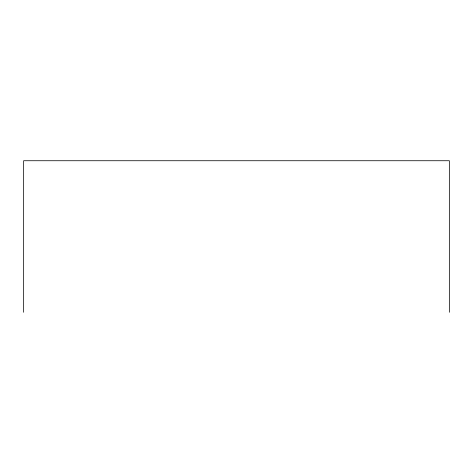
<?xml version="1.0" encoding="UTF-8"?>
<svg xmlns="http://www.w3.org/2000/svg" width="473" height="473" viewBox="0 0 473 473"><rect width="100%" height="100%" fill="white"/><g stroke="black" fill="none" stroke-linecap="round" stroke-linejoin="round"><path stroke-width="0.71" d="M449.35 312.269L449.35 160.731L23.65 160.731L23.65 312.269"/></g></svg>
